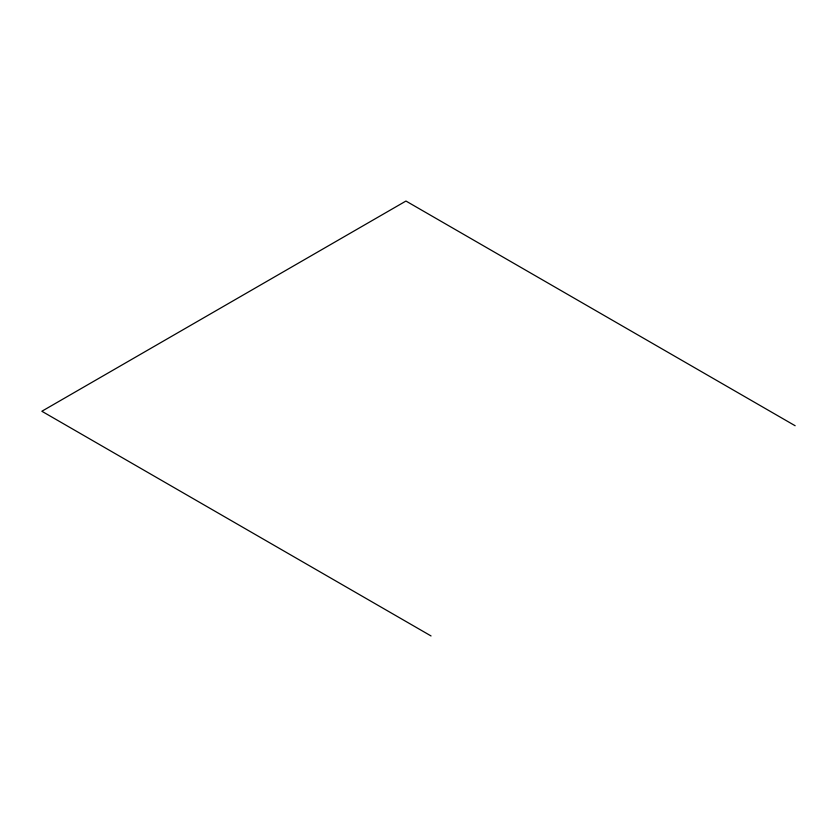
<?xml version="1.0" encoding="UTF-8"?>
<svg xmlns="http://www.w3.org/2000/svg" width="837" height="837" viewBox="0 0 837 837"><rect width="100%" height="100%" fill="white"/><g stroke="black" fill="none" stroke-linecap="round" stroke-linejoin="round"><path stroke-width="1.26" d="M795.15 425.74L405.955 201.047L41.85 411.26L431.045 635.953"/></g></svg>
